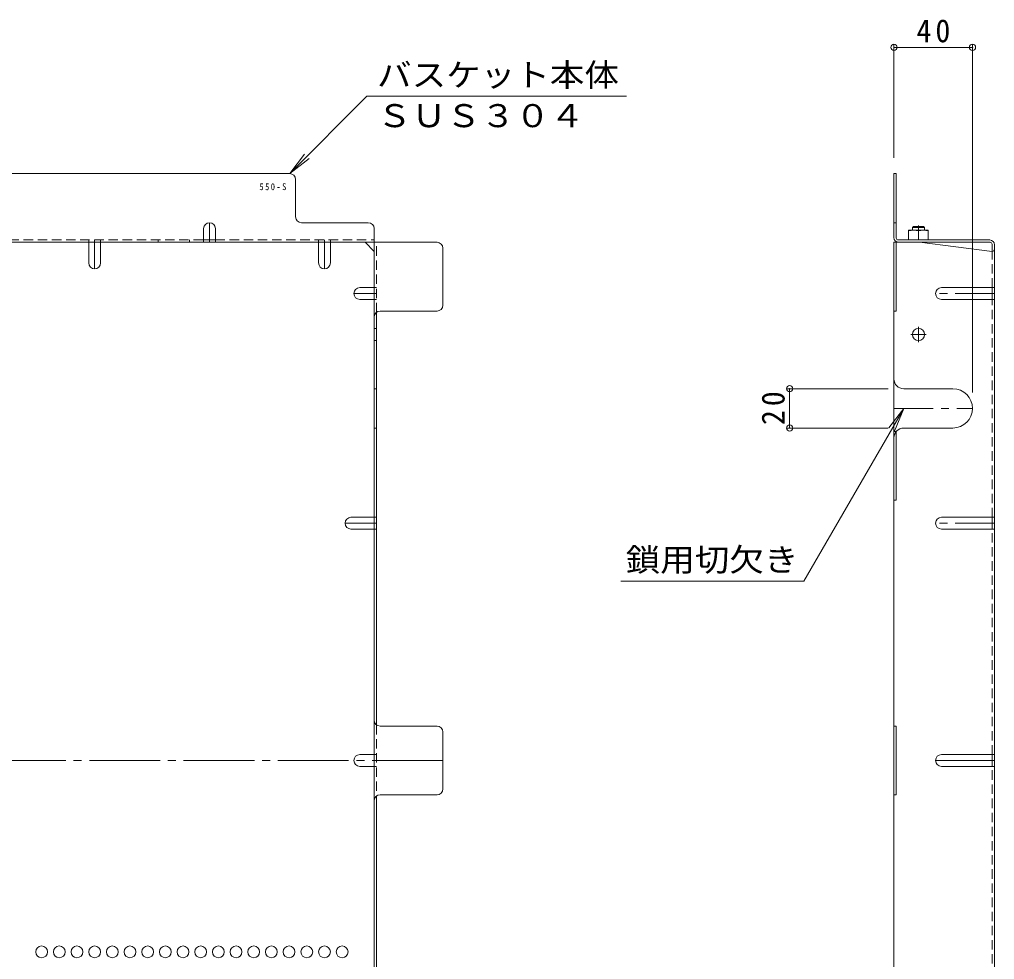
# Model space of a CAD drawing. Units: millimetres at full size, sheet at 1:4; details may follow other scales. Extents: x -928 to 1022, y -779 to 757.
# Drawn here: x 519.1 to 1015.5, y 223.3 to 701.9 of the extents above; entities that cross this region are included whole.
import ezdxf
from ezdxf.enums import TextEntityAlignment as Align

# ---------------------------------------------------------------- set-up
doc = ezdxf.new("R2010")
doc.units = ezdxf.units.MM
doc.header["$LTSCALE"] = 4
doc.header["$PDMODE"] = 32
doc.header["$PDSIZE"] = 3.2
for name, pattern in [('CHAIN1', [8, 5, -1, 1, -1]), ('CHAIN2', [12, 9, -1, 1, -1]), ('DASHED1', [1.8, 1.2, -0.6])]:
    doc.linetypes.add(name, pattern=pattern)
for name, color, linetype, lineweight in [('A-1_躯体', 3, 'Continuous', 9), ('A-4_その他', 7, 'Continuous', 9), ('A-5_文字', 7, 'Continuous', 9), ('A-6_寸法', 2, 'Continuous', 9), ('A-7_ハッチ', 2, 'Continuous', 9), ('A-8_記号', 2, 'Continuous', 9), ('A-B_ﾊｯﾁ', 2, 'Continuous', 9), ('A-D_KIKI.NO', 2, 'CHAIN1', 9)]:
    doc.layers.add(name, color=color, linetype=linetype, lineweight=lineweight)
doc.styles.add('ＭＳ ゴシック', font='')
doc.styles.get('ＭＳ ゴシック').set_extended_font_data('MS Gothic')

msp = doc.modelspace()

# ---------------------------------------------------------------- linework, layer by layer
at = {"layer": 'A-1_躯体'}
for p, q in [((973.809, 595.915), (974.309, 596.415)), ((973.809, 594.615), (973.809, 595.915)), ((979.809, 595.915), (973.809, 595.915)), ((979.309, 596.415), (974.309, 596.415))]:
    msp.add_line(p, q, dxfattribs=at)
msp.add_lwpolyline([(979.809, 594.615), (979.809, 595.915), (979.309, 596.415)], dxfattribs=at)
at = {"layer": 'A-4_その他'}
for p, q in [((964.309, 688.881), (964.309, 631.419)), ((964.309, 687.681), (1004.309, 687.681)), ((1004.309, 688.881), (1004.309, 511.883)), ((910.027, 513.883), (961.309, 513.883)), ((911.227, 493.883), (911.227, 513.883)), ((910.027, 493.883), (961.309, 493.883))]:
    msp.add_line(p, q, dxfattribs=at)
for p in [(964.309, 687.681), (1004.309, 687.681), (911.227, 513.883), (911.227, 493.883)]:
    msp.add_point(p, dxfattribs=at)
at = {"layer": 'A-5_文字'}
for p, q in [((696.032, 662.759), (656.691, 623.419)), ((828.238, 662.759), (696.032, 662.759)), ((656.691, 623.419), (664.301, 633.336)), ((656.691, 623.419), (666.608, 631.028)), ((969.309, 503.883), (961.7, 493.966)), ((918.522, 415.916), (825.289, 415.916))]:
    msp.add_line(p, q, dxfattribs=at)
msp.add_lwpolyline([(918.522, 415.916), (969.309, 503.883), (964.526, 492.334)], dxfattribs=at)
at = {"layer": 'A-6_寸法'}
for centre in [(530.392, 227.187), (539.392, 227.187), (548.392, 227.187), (557.392, 227.187), (566.392, 227.187), (575.392, 227.187), (584.392, 227.187), (593.392, 227.187), (602.392, 227.187), (611.392, 227.187), (620.392, 227.187), (629.392, 227.187), (638.392, 227.187), (647.392, 227.187), (656.392, 227.187), (665.392, 227.187), (674.392, 227.187), (683.392, 227.187)]:
    msp.add_circle(centre, 3, dxfattribs=at)
at = {"layer": 'A-7_ハッチ'}
for p, q in [((215.093, 623.419), (656.691, 623.419)), ((965.509, 590.615), (965.509, 623.419)), ((659.691, 601.419), (659.691, 620.419)), ((696.692, 598.419), (662.691, 598.419)), ((964.309, 598.419), (965.509, 598.419)), ((699.692, 595.419), (699.692, 53.812)), ((172.092, 588.419), (700.892, 588.419)), ((612.892, 589.619), (618.892, 589.619)), ((699.692, 583.807), (695.08, 588.419)), ((700.892, 588.419), (699.692, 588.419)), ((731.696, 588.419), (700.892, 588.419)), ((964.309, 588.415), (965.509, 588.415)), ((964.309, 588.415), (964.309, 324.615)), ((965.509, 588.415), (965.509, 553.414)), ((965.509, 588.415), (966.709, 588.415)), ((966.509, 589.615), (1013.109, 589.615)), ((966.709, 588.415), (1013.309, 588.415)), ((977.309, 588.415), (1014.309, 583.803)), ((1014.309, 587.415), (1014.309, 583.803)), ((1015.509, 587.215), (1015.509, 324.615)), ((734.696, 556.418), (734.696, 585.419)), ((700.892, 552.821), (700.892, 342.716)), ((731.696, 553.418), (702.688, 553.418)), ((964.309, 553.414), (965.509, 553.414)), ((964.309, 492.119), (965.509, 492.119)), ((965.509, 457.118), (965.509, 492.119)), ((964.309, 457.118), (965.509, 457.118)), ((702.692, 342.116), (731.696, 342.116)), ((734.696, 310.115), (734.696, 339.116)), ((964.309, 342.116), (965.509, 342.116)), ((965.509, 307.115), (965.509, 342.116)), ((964.309, 60.815), (964.309, 324.615)), ((1015.509, 62.015), (1015.509, 324.615)), ((700.892, 306.515), (700.892, 96.402)), ((702.692, 307.115), (731.696, 307.115)), ((964.309, 307.115), (965.509, 307.115))]:
    msp.add_line(p, q, dxfattribs=at)
at = {"layer": 'A-7_ハッチ', "linetype": 'DASHED1'}
for p, q in [((499.642, 589.619), (612.892, 589.619)), ((554.392, 588.419), (554.392, 589.619)), ((560.392, 588.419), (560.392, 589.619)), ((589.692, 588.419), (589.692, 589.619)), ((605.692, 588.419), (605.692, 589.619)), ((618.892, 589.619), (699.692, 589.619)), ((671.392, 588.419), (671.392, 589.619)), ((677.392, 588.419), (677.392, 589.619)), ((700.892, 552.821), (700.892, 588.419)), ((1014.309, 565.339), (1014.309, 583.803)), ((699.692, 565.339), (700.892, 565.339)), ((699.692, 559.339), (700.892, 559.339)), ((1014.309, 448.426), (1014.309, 559.339)), ((700.892, 544.615), (699.692, 544.615)), ((700.892, 538.415), (699.692, 538.415)), ((699.692, 448.426), (700.892, 448.426)), ((699.692, 442.426), (700.892, 442.426)), ((1014.309, 327.615), (1014.309, 442.426)), ((700.892, 342.716), (700.892, 306.515)), ((699.692, 327.615), (700.892, 327.615)), ((699.692, 321.615), (700.892, 321.615)), ((1014.309, 206.805), (1014.309, 321.615))]:
    msp.add_line(p, q, dxfattribs=at)
at = {"layer": 'A-7_ハッチ', "linetype": 'CHAIN2'}
for p, q in [((734.696, 324.615), (435.892, 324.615)), ((985.509, 324.615), (1015.509, 324.615))]:
    msp.add_line(p, q, dxfattribs=at)
at = {"layer": 'A-7_ハッチ'}
msp.add_lwpolyline([(964.309, 590.815), (964.309, 623.419), (965.509, 623.419)], dxfattribs=at)
for centre, radius, start, end in [((656.691, 620.419), 3, 0, 90), ((662.691, 601.419), 3, 180, 270), ((696.692, 595.419), 3, 0, 90), ((966.709, 590.815), 2.4, 180, 270), ((731.696, 585.419), 3, 0, 90), ((966.509, 590.615), 1, 180, 270), ((1013.109, 587.215), 2.4, 0, 90), ((1013.309, 587.415), 1, 0, 90), ((1014.309, 585.003), 1.2, 270, 0), ((731.696, 556.418), 3, 270, 0), ((702.688, 550.418), 3, 90, 176.85666), ((702.692, 345.116), 3, 180, 270), ((731.696, 339.116), 3, 0, 90), ((731.696, 310.115), 3, 270, 0), ((702.692, 304.115), 3, 90, 180)]:
    msp.add_arc(centre, radius, start, end, dxfattribs=at)
at = {"layer": 'A-8_記号', "linetype": 'CHAIN1'}
for p, q in [((615.892, 588.419), (615.892, 598.419)), ((557.392, 574.928), (557.392, 589.619)), ((674.392, 574.928), (674.392, 589.619)), ((689.392, 562.339), (700.892, 562.339)), ((1015.509, 562.339), (985.509, 562.339)), ((972.861, 541.515), (980.758, 541.515)), ((976.809, 545.464), (976.809, 537.567)), ((964.309, 503.883), (1004.309, 503.883)), ((684.892, 445.426), (700.892, 445.426)), ((1015.509, 445.426), (985.509, 445.426))]:
    msp.add_line(p, q, dxfattribs=at)
at = {"layer": 'A-8_記号'}
for p, q in [((612.892, 595.419), (612.892, 588.419)), ((618.892, 595.419), (618.892, 588.419)), ((554.392, 577.928), (554.392, 588.419)), ((560.392, 577.928), (560.392, 588.419)), ((671.392, 577.928), (671.392, 588.419)), ((677.392, 577.928), (677.392, 588.419)), ((692.392, 565.339), (699.692, 565.339)), ((1015.509, 565.339), (988.509, 565.339)), ((1014.309, 559.339), (1014.309, 565.339)), ((692.392, 559.339), (699.692, 559.339)), ((1015.509, 559.339), (988.509, 559.339)), ((700.892, 513.883), (699.692, 513.883)), ((969.309, 513.883), (994.309, 513.883)), ((700.892, 493.883), (699.692, 493.883)), ((969.309, 493.883), (994.309, 493.883)), ((687.892, 448.426), (699.692, 448.426)), ((1015.509, 448.426), (988.509, 448.426)), ((1014.309, 442.426), (1014.309, 448.426)), ((687.892, 442.426), (699.692, 442.426)), ((1015.509, 442.426), (988.509, 442.426)), ((692.392, 327.615), (699.692, 327.615)), ((1015.509, 327.615), (988.509, 327.615)), ((1014.309, 321.615), (1014.309, 327.615)), ((692.392, 321.615), (699.692, 321.615)), ((1015.509, 321.615), (988.509, 321.615))]:
    msp.add_line(p, q, dxfattribs=at)
msp.add_circle((976.809, 541.515), 3.1, dxfattribs=at)
for centre, radius, start, end in [((615.892, 595.419), 3, 0, 180), ((557.392, 577.928), 3, 180, 0), ((674.392, 577.928), 3, 180, 0), ((692.392, 562.339), 3, 90, 270), ((988.509, 562.339), 3, 90, 270), ((969.309, 518.883), 5, 180, 270), ((994.309, 503.883), 10, 270, 90), ((969.309, 488.883), 5, 90, 180), ((687.892, 445.426), 3, 90, 270), ((988.509, 445.426), 3, 90, 270), ((692.392, 324.615), 3, 90, 270), ((988.509, 324.615), 3, 90, 270)]:
    msp.add_arc(centre, radius, start, end, dxfattribs=at)
at = {"layer": 'A-B_ﾊｯﾁ'}
for p, q in [((981.809, 594.615), (971.809, 594.615)), ((971.809, 589.615), (971.809, 594.615)), ((976.809, 589.615), (976.809, 594.182)), ((981.809, 589.615), (981.809, 594.615)), ((981.809, 589.615), (971.809, 589.615))]:
    msp.add_line(p, q, dxfattribs=at)
for centre in [(974.309, 587.182), (979.309, 587.182)]:
    msp.add_arc(centre, 7.433, 70.34633, 109.65366, dxfattribs=at)
at = {"layer": 'A-D_KIKI.NO'}
msp.add_line((976.809, 596.902), (976.809, 594.24), dxfattribs=at)

# ---------------------------------------------------------------- texts
at = {"layer": 'A-4_その他', "color": 2, "insert": (975.809, 690.081), "char_height": 11.73, "attachment_point": 7, "style": 'ＭＳ ゴシック'}
msp.add_mtext('\\T1.27;\\W0.95;40', dxfattribs=at)
at = {"layer": 'A-4_その他', "color": 2, "insert": (908.827, 495.383), "char_height": 11.73, "attachment_point": 7, "rotation": 90, "style": 'ＭＳ ゴシック'}
msp.add_mtext('\\T1.27;\\W0.95;20', dxfattribs=at)
at = {"layer": 'A-5_文字', "color": 2, "style": 'ＭＳ ゴシック', "width": 1.1}
for s, p in [('バスケット本体', (701.157, 664.259)), ('ＳＵＳ３０４', (701.157, 643.519)), ('鎖用切欠き', (827.737, 417.416))]:
    msp.add_text(s, height=11.73, dxfattribs=at).set_placement(p, align=Align.BOTTOM_LEFT)
at = {"layer": 'A-5_文字', "color": 6, "insert": (641.291, 614.919), "char_height": 3.519, "attachment_point": 7, "style": 'ＭＳ ゴシック'}
msp.add_mtext('\\T1.34;\\W0.9;550-S', dxfattribs=at)

doc.saveas('drawing.dxf')
